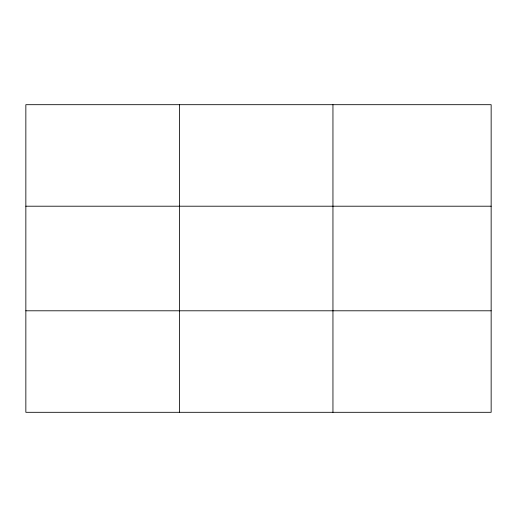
<?xml version="1.0" encoding="UTF-8"?>
<svg xmlns="http://www.w3.org/2000/svg" width="517" height="517" viewBox="0 0 517 517"><rect width="100%" height="100%" fill="white"/><g stroke="black" fill="none" stroke-linecap="round" stroke-linejoin="round"><path stroke-width="0.78" d="M179.399 104.692L179.399 412.308M332.948 104.692L332.948 412.308M491.15 310.795L491.15 412.308L25.85 412.308L25.85 104.692L491.15 104.692L491.15 310.795L25.85 310.795M25.85 206.205L491.15 206.205"/></g></svg>
